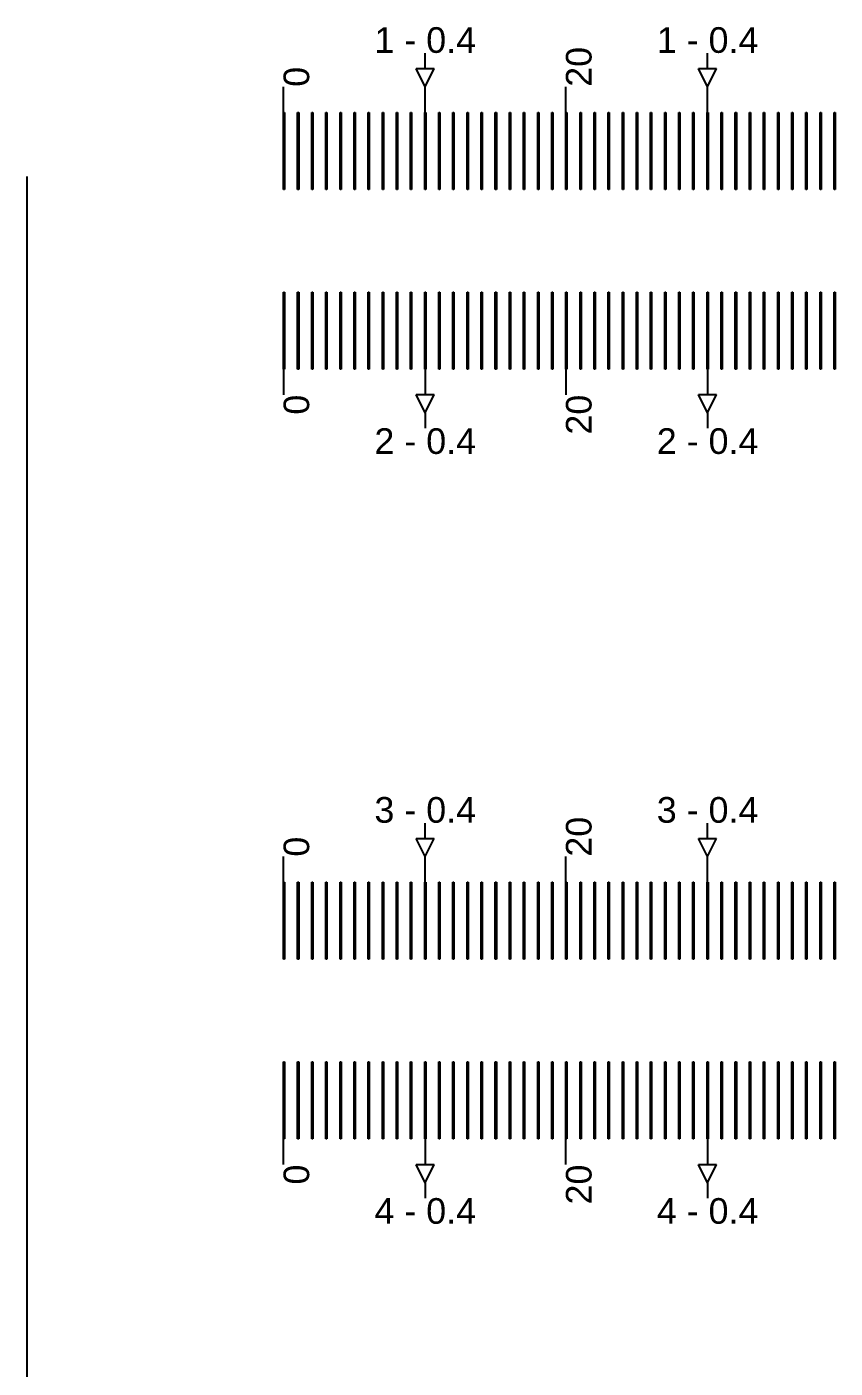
# Model space of a CAD drawing. Extents: x -119394 to 128420, y 74496 to 185496.
# Drawn here: x 38030 to 38345, y 157207 to 157729 of the extents above; entities that cross this region are included whole.
import ezdxf

# ---------------------------------------------------------------- set-up
doc = ezdxf.new("R2010")
doc.units = 13
doc.layers.add('CL - Label-1', color=120, linetype='Continuous')
doc.layers.add('CL - Label-2', color=132, linetype='Continuous')
doc.layers.add('CL - Sub-Micro', color=7, linetype='Continuous', true_color=0x47d1ff)
doc.styles.get("Standard").update_dxf_attribs({"font": 'arial.ttf'})

msp = doc.modelspace()

# ---------------------------------------------------------------- linework, layer by layer
for p, q in [((38185.49, 157712.94), (38185.49, 157718.94)), ((38295.49, 157712.94), (38295.49, 157718.94)), ((38130.29, 157695.86), (38130.29, 157705.86)), ((38185.49, 157695.86), (38185.49, 157705.86)), ((38240.29, 157695.86), (38240.29, 157705.86)), ((38295.49, 157695.86), (38295.49, 157705.86)), ((38030.29, 157670.86), (38030.29, 156720.86)), ((38130.29, 157595.86), (38130.29, 157585.86)), ((38185.49, 157595.86), (38185.49, 157585.86)), ((38240.29, 157595.86), (38240.29, 157585.86)), ((38295.49, 157595.86), (38295.49, 157585.86)), ((38185.49, 157578.79), (38185.49, 157572.79)), ((38295.49, 157578.79), (38295.49, 157572.79)), ((38185.49, 157412.94), (38185.49, 157418.94)), ((38295.49, 157412.94), (38295.49, 157418.94)), ((38130.29, 157395.86), (38130.29, 157405.86)), ((38185.49, 157395.86), (38185.49, 157405.86)), ((38240.29, 157395.86), (38240.29, 157405.86)), ((38295.49, 157395.86), (38295.49, 157405.86)), ((38130.29, 157285.86), (38130.29, 157295.86)), ((38185.49, 157295.86), (38185.49, 157285.86)), ((38240.29, 157285.86), (38240.29, 157295.86)), ((38295.49, 157295.86), (38295.49, 157285.86)), ((38185.49, 157278.79), (38185.49, 157272.79)), ((38295.49, 157278.79), (38295.49, 157272.79))]:
    msp.add_line(p, q)
at = {"layer": 'CL - Label-2'}
for p, q in [((38185.49, 157705.86), (38181.95, 157712.96)), ((38181.95, 157712.96), (38189.02, 157712.96)), ((38185.49, 157705.86), (38189.02, 157712.96)), ((38295.49, 157705.86), (38291.95, 157712.96)), ((38291.95, 157712.96), (38299.02, 157712.96)), ((38295.49, 157705.86), (38299.02, 157712.96)), ((38185.49, 157578.79), (38181.95, 157585.89)), ((38181.95, 157585.89), (38189.02, 157585.89)), ((38185.49, 157578.79), (38189.02, 157585.89)), ((38295.49, 157578.79), (38291.95, 157585.89)), ((38291.95, 157585.89), (38299.02, 157585.89)), ((38295.49, 157578.79), (38299.02, 157585.89)), ((38185.49, 157405.86), (38181.95, 157412.96)), ((38181.95, 157412.96), (38189.02, 157412.96)), ((38185.49, 157405.86), (38189.02, 157412.96)), ((38295.49, 157405.86), (38291.95, 157412.96)), ((38291.95, 157412.96), (38299.02, 157412.96)), ((38295.49, 157405.86), (38299.02, 157412.96)), ((38185.49, 157278.79), (38181.95, 157285.89)), ((38181.95, 157285.89), (38189.02, 157285.89)), ((38185.49, 157278.79), (38189.02, 157285.89)), ((38295.49, 157278.79), (38291.95, 157285.89)), ((38291.95, 157285.89), (38299.02, 157285.89)), ((38295.49, 157278.79), (38299.02, 157285.89))]:
    msp.add_line(p, q, dxfattribs=at)
at = {"layer": 'CL - Sub-Micro'}
for p, q in [((38130.29, 157695.86), (38130.69, 157695.86)), ((38130.29, 157665.86), (38130.29, 157695.86)), ((38130.69, 157695.86), (38130.69, 157665.86)), ((38135.79, 157695.86), (38136.19, 157695.86)), ((38135.79, 157665.86), (38135.79, 157695.86)), ((38136.19, 157695.86), (38136.19, 157665.86)), ((38141.29, 157695.86), (38141.69, 157695.86)), ((38141.29, 157665.86), (38141.29, 157695.86)), ((38141.69, 157695.86), (38141.69, 157665.86)), ((38146.79, 157695.86), (38147.19, 157695.86)), ((38146.79, 157665.86), (38146.79, 157695.86)), ((38147.19, 157695.86), (38147.19, 157665.86)), ((38152.29, 157695.86), (38152.69, 157695.86)), ((38152.29, 157665.86), (38152.29, 157695.86)), ((38152.69, 157695.86), (38152.69, 157665.86)), ((38157.79, 157695.86), (38158.19, 157695.86)), ((38157.79, 157665.86), (38157.79, 157695.86)), ((38158.19, 157695.86), (38158.19, 157665.86)), ((38163.29, 157695.86), (38163.69, 157695.86)), ((38163.29, 157665.86), (38163.29, 157695.86)), ((38163.69, 157695.86), (38163.69, 157665.86)), ((38168.79, 157695.86), (38169.19, 157695.86)), ((38168.79, 157665.86), (38168.79, 157695.86)), ((38169.19, 157695.86), (38169.19, 157665.86)), ((38174.29, 157695.86), (38174.69, 157695.86)), ((38174.29, 157665.86), (38174.29, 157695.86)), ((38174.69, 157695.86), (38174.69, 157665.86)), ((38179.79, 157695.86), (38180.19, 157695.86)), ((38179.79, 157665.86), (38179.79, 157695.86)), ((38180.19, 157695.86), (38180.19, 157665.86)), ((38185.29, 157695.86), (38185.69, 157695.86)), ((38185.29, 157665.86), (38185.29, 157695.86)), ((38185.69, 157695.86), (38185.69, 157665.86)), ((38190.79, 157695.86), (38191.19, 157695.86)), ((38190.79, 157665.86), (38190.79, 157695.86)), ((38191.19, 157695.86), (38191.19, 157665.86)), ((38196.29, 157695.86), (38196.69, 157695.86)), ((38196.29, 157665.86), (38196.29, 157695.86)), ((38196.69, 157695.86), (38196.69, 157665.86)), ((38201.79, 157695.86), (38202.19, 157695.86)), ((38201.79, 157665.86), (38201.79, 157695.86)), ((38202.19, 157695.86), (38202.19, 157665.86)), ((38207.29, 157695.86), (38207.69, 157695.86)), ((38207.29, 157665.86), (38207.29, 157695.86)), ((38207.69, 157695.86), (38207.69, 157665.86)), ((38212.79, 157695.86), (38213.19, 157695.86)), ((38212.79, 157665.86), (38212.79, 157695.86)), ((38213.19, 157695.86), (38213.19, 157665.86)), ((38218.29, 157695.86), (38218.69, 157695.86)), ((38218.29, 157665.86), (38218.29, 157695.86)), ((38218.69, 157695.86), (38218.69, 157665.86)), ((38223.79, 157695.86), (38224.19, 157695.86)), ((38223.79, 157665.86), (38223.79, 157695.86)), ((38224.19, 157695.86), (38224.19, 157665.86)), ((38229.29, 157695.86), (38229.69, 157695.86)), ((38229.29, 157665.86), (38229.29, 157695.86)), ((38229.69, 157695.86), (38229.69, 157665.86)), ((38234.79, 157695.86), (38235.19, 157695.86)), ((38234.79, 157665.86), (38234.79, 157695.86)), ((38235.19, 157695.86), (38235.19, 157665.86)), ((38240.29, 157695.86), (38240.69, 157695.86)), ((38240.29, 157665.86), (38240.29, 157695.86)), ((38240.69, 157695.86), (38240.69, 157665.86)), ((38245.79, 157695.86), (38246.19, 157695.86)), ((38245.79, 157665.86), (38245.79, 157695.86)), ((38246.19, 157695.86), (38246.19, 157665.86)), ((38251.29, 157695.86), (38251.69, 157695.86)), ((38251.29, 157665.86), (38251.29, 157695.86)), ((38251.69, 157695.86), (38251.69, 157665.86)), ((38256.79, 157695.86), (38257.19, 157695.86)), ((38256.79, 157665.86), (38256.79, 157695.86)), ((38257.19, 157695.86), (38257.19, 157665.86)), ((38262.29, 157695.86), (38262.69, 157695.86)), ((38262.29, 157665.86), (38262.29, 157695.86)), ((38262.69, 157695.86), (38262.69, 157665.86)), ((38267.79, 157695.86), (38268.19, 157695.86)), ((38267.79, 157665.86), (38267.79, 157695.86)), ((38268.19, 157695.86), (38268.19, 157665.86)), ((38273.29, 157695.86), (38273.69, 157695.86)), ((38273.29, 157665.86), (38273.29, 157695.86)), ((38273.69, 157695.86), (38273.69, 157665.86)), ((38278.79, 157695.86), (38279.19, 157695.86)), ((38278.79, 157665.86), (38278.79, 157695.86)), ((38279.19, 157695.86), (38279.19, 157665.86)), ((38284.29, 157695.86), (38284.69, 157695.86)), ((38284.29, 157665.86), (38284.29, 157695.86)), ((38284.69, 157695.86), (38284.69, 157665.86)), ((38289.79, 157695.86), (38290.19, 157695.86)), ((38289.79, 157665.86), (38289.79, 157695.86)), ((38290.19, 157695.86), (38290.19, 157665.86)), ((38295.29, 157695.86), (38295.69, 157695.86)), ((38295.29, 157665.86), (38295.29, 157695.86)), ((38295.69, 157695.86), (38295.69, 157665.86)), ((38300.79, 157695.86), (38301.19, 157695.86)), ((38300.79, 157665.86), (38300.79, 157695.86)), ((38301.19, 157695.86), (38301.19, 157665.86)), ((38306.29, 157695.86), (38306.69, 157695.86)), ((38306.29, 157665.86), (38306.29, 157695.86)), ((38306.69, 157695.86), (38306.69, 157665.86)), ((38311.79, 157695.86), (38312.19, 157695.86)), ((38311.79, 157665.86), (38311.79, 157695.86)), ((38312.19, 157695.86), (38312.19, 157665.86)), ((38317.29, 157695.86), (38317.69, 157695.86)), ((38317.29, 157665.86), (38317.29, 157695.86)), ((38317.69, 157695.86), (38317.69, 157665.86)), ((38322.79, 157695.86), (38323.19, 157695.86)), ((38322.79, 157665.86), (38322.79, 157695.86)), ((38323.19, 157695.86), (38323.19, 157665.86)), ((38328.29, 157695.86), (38328.69, 157695.86)), ((38328.29, 157665.86), (38328.29, 157695.86)), ((38328.69, 157695.86), (38328.69, 157665.86)), ((38333.79, 157695.86), (38334.19, 157695.86)), ((38333.79, 157665.86), (38333.79, 157695.86)), ((38334.19, 157695.86), (38334.19, 157665.86)), ((38339.29, 157695.86), (38339.69, 157695.86)), ((38339.29, 157665.86), (38339.29, 157695.86)), ((38339.69, 157695.86), (38339.69, 157665.86)), ((38344.79, 157695.86), (38345.19, 157695.86)), ((38344.79, 157665.86), (38344.79, 157695.86)), ((38345.19, 157695.86), (38345.19, 157665.86)), ((38130.69, 157665.86), (38130.29, 157665.86)), ((38136.19, 157665.86), (38135.79, 157665.86)), ((38141.69, 157665.86), (38141.29, 157665.86)), ((38147.19, 157665.86), (38146.79, 157665.86)), ((38152.69, 157665.86), (38152.29, 157665.86)), ((38158.19, 157665.86), (38157.79, 157665.86)), ((38163.69, 157665.86), (38163.29, 157665.86)), ((38169.19, 157665.86), (38168.79, 157665.86)), ((38174.69, 157665.86), (38174.29, 157665.86)), ((38180.19, 157665.86), (38179.79, 157665.86)), ((38185.69, 157665.86), (38185.29, 157665.86)), ((38191.19, 157665.86), (38190.79, 157665.86)), ((38196.69, 157665.86), (38196.29, 157665.86)), ((38202.19, 157665.86), (38201.79, 157665.86)), ((38207.69, 157665.86), (38207.29, 157665.86)), ((38213.19, 157665.86), (38212.79, 157665.86)), ((38218.69, 157665.86), (38218.29, 157665.86)), ((38224.19, 157665.86), (38223.79, 157665.86)), ((38229.69, 157665.86), (38229.29, 157665.86)), ((38235.19, 157665.86), (38234.79, 157665.86)), ((38240.69, 157665.86), (38240.29, 157665.86)), ((38246.19, 157665.86), (38245.79, 157665.86)), ((38251.69, 157665.86), (38251.29, 157665.86)), ((38257.19, 157665.86), (38256.79, 157665.86)), ((38262.69, 157665.86), (38262.29, 157665.86)), ((38268.19, 157665.86), (38267.79, 157665.86)), ((38273.69, 157665.86), (38273.29, 157665.86)), ((38279.19, 157665.86), (38278.79, 157665.86)), ((38284.69, 157665.86), (38284.29, 157665.86)), ((38290.19, 157665.86), (38289.79, 157665.86)), ((38295.69, 157665.86), (38295.29, 157665.86)), ((38301.19, 157665.86), (38300.79, 157665.86)), ((38306.69, 157665.86), (38306.29, 157665.86)), ((38312.19, 157665.86), (38311.79, 157665.86)), ((38317.69, 157665.86), (38317.29, 157665.86)), ((38323.19, 157665.86), (38322.79, 157665.86)), ((38328.69, 157665.86), (38328.29, 157665.86)), ((38334.19, 157665.86), (38333.79, 157665.86)), ((38339.69, 157665.86), (38339.29, 157665.86)), ((38345.19, 157665.86), (38344.79, 157665.86)), ((38130.29, 157625.86), (38130.69, 157625.86)), ((38130.29, 157595.86), (38130.29, 157625.86)), ((38130.69, 157625.86), (38130.69, 157595.86)), ((38135.79, 157625.86), (38136.19, 157625.86)), ((38135.79, 157595.86), (38135.79, 157625.86)), ((38136.19, 157625.86), (38136.19, 157595.86)), ((38141.29, 157625.86), (38141.69, 157625.86)), ((38141.29, 157595.86), (38141.29, 157625.86)), ((38141.69, 157625.86), (38141.69, 157595.86)), ((38146.79, 157625.86), (38147.19, 157625.86)), ((38146.79, 157595.86), (38146.79, 157625.86)), ((38147.19, 157625.86), (38147.19, 157595.86)), ((38152.29, 157625.86), (38152.69, 157625.86)), ((38152.29, 157595.86), (38152.29, 157625.86)), ((38152.69, 157625.86), (38152.69, 157595.86)), ((38157.79, 157625.86), (38158.19, 157625.86)), ((38157.79, 157595.86), (38157.79, 157625.86)), ((38158.19, 157625.86), (38158.19, 157595.86)), ((38163.29, 157625.86), (38163.69, 157625.86)), ((38163.29, 157595.86), (38163.29, 157625.86)), ((38163.69, 157625.86), (38163.69, 157595.86)), ((38168.79, 157625.86), (38169.19, 157625.86)), ((38168.79, 157595.86), (38168.79, 157625.86)), ((38169.19, 157625.86), (38169.19, 157595.86)), ((38174.29, 157625.86), (38174.69, 157625.86)), ((38174.29, 157595.86), (38174.29, 157625.86)), ((38174.69, 157625.86), (38174.69, 157595.86)), ((38179.79, 157625.86), (38180.19, 157625.86)), ((38179.79, 157595.86), (38179.79, 157625.86)), ((38180.19, 157625.86), (38180.19, 157595.86)), ((38185.29, 157625.86), (38185.69, 157625.86)), ((38185.29, 157595.86), (38185.29, 157625.86)), ((38185.69, 157625.86), (38185.69, 157595.86)), ((38190.79, 157625.86), (38191.19, 157625.86)), ((38190.79, 157595.86), (38190.79, 157625.86)), ((38191.19, 157625.86), (38191.19, 157595.86)), ((38196.29, 157625.86), (38196.69, 157625.86)), ((38196.29, 157595.86), (38196.29, 157625.86)), ((38196.69, 157625.86), (38196.69, 157595.86)), ((38201.79, 157625.86), (38202.19, 157625.86)), ((38201.79, 157595.86), (38201.79, 157625.86)), ((38202.19, 157625.86), (38202.19, 157595.86)), ((38207.29, 157625.86), (38207.69, 157625.86)), ((38207.29, 157595.86), (38207.29, 157625.86)), ((38207.69, 157625.86), (38207.69, 157595.86)), ((38212.79, 157625.86), (38213.19, 157625.86)), ((38212.79, 157595.86), (38212.79, 157625.86)), ((38213.19, 157625.86), (38213.19, 157595.86)), ((38218.29, 157625.86), (38218.69, 157625.86)), ((38218.29, 157595.86), (38218.29, 157625.86)), ((38218.69, 157625.86), (38218.69, 157595.86)), ((38223.79, 157625.86), (38224.19, 157625.86)), ((38223.79, 157595.86), (38223.79, 157625.86)), ((38224.19, 157625.86), (38224.19, 157595.86)), ((38229.29, 157625.86), (38229.69, 157625.86)), ((38229.29, 157595.86), (38229.29, 157625.86)), ((38229.69, 157625.86), (38229.69, 157595.86)), ((38234.79, 157625.86), (38235.19, 157625.86)), ((38234.79, 157595.86), (38234.79, 157625.86)), ((38235.19, 157625.86), (38235.19, 157595.86)), ((38240.29, 157625.86), (38240.69, 157625.86)), ((38240.29, 157595.86), (38240.29, 157625.86)), ((38240.69, 157625.86), (38240.69, 157595.86)), ((38245.79, 157625.86), (38246.19, 157625.86)), ((38245.79, 157595.86), (38245.79, 157625.86)), ((38246.19, 157625.86), (38246.19, 157595.86)), ((38251.29, 157625.86), (38251.69, 157625.86)), ((38251.29, 157595.86), (38251.29, 157625.86)), ((38251.69, 157625.86), (38251.69, 157595.86)), ((38256.79, 157625.86), (38257.19, 157625.86)), ((38256.79, 157595.86), (38256.79, 157625.86)), ((38257.19, 157625.86), (38257.19, 157595.86)), ((38262.29, 157625.86), (38262.69, 157625.86)), ((38262.29, 157595.86), (38262.29, 157625.86)), ((38262.69, 157625.86), (38262.69, 157595.86)), ((38267.79, 157625.86), (38268.19, 157625.86)), ((38267.79, 157595.86), (38267.79, 157625.86)), ((38268.19, 157625.86), (38268.19, 157595.86)), ((38273.29, 157625.86), (38273.69, 157625.86)), ((38273.29, 157595.86), (38273.29, 157625.86)), ((38273.69, 157625.86), (38273.69, 157595.86)), ((38278.79, 157625.86), (38279.19, 157625.86)), ((38278.79, 157595.86), (38278.79, 157625.86)), ((38279.19, 157625.86), (38279.19, 157595.86)), ((38284.29, 157625.86), (38284.69, 157625.86)), ((38284.29, 157595.86), (38284.29, 157625.86)), ((38284.69, 157625.86), (38284.69, 157595.86)), ((38289.79, 157625.86), (38290.19, 157625.86)), ((38289.79, 157595.86), (38289.79, 157625.86)), ((38290.19, 157625.86), (38290.19, 157595.86)), ((38295.29, 157625.86), (38295.69, 157625.86)), ((38295.29, 157595.86), (38295.29, 157625.86)), ((38295.69, 157625.86), (38295.69, 157595.86)), ((38300.79, 157625.86), (38301.19, 157625.86)), ((38300.79, 157595.86), (38300.79, 157625.86)), ((38301.19, 157625.86), (38301.19, 157595.86)), ((38306.29, 157625.86), (38306.69, 157625.86)), ((38306.29, 157595.86), (38306.29, 157625.86)), ((38306.69, 157625.86), (38306.69, 157595.86)), ((38311.79, 157625.86), (38312.19, 157625.86)), ((38311.79, 157595.86), (38311.79, 157625.86)), ((38312.19, 157625.86), (38312.19, 157595.86)), ((38317.29, 157625.86), (38317.69, 157625.86)), ((38317.29, 157595.86), (38317.29, 157625.86)), ((38317.69, 157625.86), (38317.69, 157595.86)), ((38322.79, 157625.86), (38323.19, 157625.86)), ((38322.79, 157595.86), (38322.79, 157625.86)), ((38323.19, 157625.86), (38323.19, 157595.86)), ((38328.29, 157625.86), (38328.69, 157625.86)), ((38328.29, 157595.86), (38328.29, 157625.86)), ((38328.69, 157625.86), (38328.69, 157595.86)), ((38333.79, 157625.86), (38334.19, 157625.86)), ((38333.79, 157595.86), (38333.79, 157625.86)), ((38334.19, 157625.86), (38334.19, 157595.86)), ((38339.29, 157625.86), (38339.69, 157625.86)), ((38339.29, 157595.86), (38339.29, 157625.86)), ((38339.69, 157625.86), (38339.69, 157595.86)), ((38344.79, 157625.86), (38345.19, 157625.86)), ((38344.79, 157595.86), (38344.79, 157625.86)), ((38345.19, 157625.86), (38345.19, 157595.86)), ((38130.69, 157595.86), (38130.29, 157595.86)), ((38136.19, 157595.86), (38135.79, 157595.86)), ((38141.69, 157595.86), (38141.29, 157595.86)), ((38147.19, 157595.86), (38146.79, 157595.86)), ((38152.69, 157595.86), (38152.29, 157595.86)), ((38158.19, 157595.86), (38157.79, 157595.86)), ((38163.69, 157595.86), (38163.29, 157595.86)), ((38169.19, 157595.86), (38168.79, 157595.86)), ((38174.69, 157595.86), (38174.29, 157595.86)), ((38180.19, 157595.86), (38179.79, 157595.86)), ((38185.69, 157595.86), (38185.29, 157595.86)), ((38191.19, 157595.86), (38190.79, 157595.86)), ((38196.69, 157595.86), (38196.29, 157595.86)), ((38202.19, 157595.86), (38201.79, 157595.86)), ((38207.69, 157595.86), (38207.29, 157595.86)), ((38213.19, 157595.86), (38212.79, 157595.86)), ((38218.69, 157595.86), (38218.29, 157595.86)), ((38224.19, 157595.86), (38223.79, 157595.86)), ((38229.69, 157595.86), (38229.29, 157595.86)), ((38235.19, 157595.86), (38234.79, 157595.86)), ((38240.69, 157595.86), (38240.29, 157595.86)), ((38246.19, 157595.86), (38245.79, 157595.86)), ((38251.69, 157595.86), (38251.29, 157595.86)), ((38257.19, 157595.86), (38256.79, 157595.86)), ((38262.69, 157595.86), (38262.29, 157595.86)), ((38268.19, 157595.86), (38267.79, 157595.86)), ((38273.69, 157595.86), (38273.29, 157595.86)), ((38279.19, 157595.86), (38278.79, 157595.86)), ((38284.69, 157595.86), (38284.29, 157595.86)), ((38290.19, 157595.86), (38289.79, 157595.86)), ((38295.69, 157595.86), (38295.29, 157595.86)), ((38301.19, 157595.86), (38300.79, 157595.86)), ((38306.69, 157595.86), (38306.29, 157595.86)), ((38312.19, 157595.86), (38311.79, 157595.86)), ((38317.69, 157595.86), (38317.29, 157595.86)), ((38323.19, 157595.86), (38322.79, 157595.86)), ((38328.69, 157595.86), (38328.29, 157595.86)), ((38334.19, 157595.86), (38333.79, 157595.86)), ((38339.69, 157595.86), (38339.29, 157595.86)), ((38345.19, 157595.86), (38344.79, 157595.86)), ((38130.29, 157395.86), (38130.69, 157395.86)), ((38130.29, 157365.86), (38130.29, 157395.86)), ((38130.69, 157395.86), (38130.69, 157365.86)), ((38135.79, 157395.86), (38136.19, 157395.86)), ((38135.79, 157365.86), (38135.79, 157395.86)), ((38136.19, 157395.86), (38136.19, 157365.86)), ((38141.29, 157395.86), (38141.69, 157395.86)), ((38141.29, 157365.86), (38141.29, 157395.86)), ((38141.69, 157395.86), (38141.69, 157365.86)), ((38146.79, 157395.86), (38147.19, 157395.86)), ((38146.79, 157365.86), (38146.79, 157395.86)), ((38147.19, 157395.86), (38147.19, 157365.86)), ((38152.29, 157395.86), (38152.69, 157395.86)), ((38152.29, 157365.86), (38152.29, 157395.86)), ((38152.69, 157395.86), (38152.69, 157365.86)), ((38157.79, 157395.86), (38158.19, 157395.86)), ((38157.79, 157365.86), (38157.79, 157395.86)), ((38158.19, 157395.86), (38158.19, 157365.86)), ((38163.29, 157395.86), (38163.69, 157395.86)), ((38163.29, 157365.86), (38163.29, 157395.86)), ((38163.69, 157395.86), (38163.69, 157365.86)), ((38168.79, 157395.86), (38169.19, 157395.86)), ((38168.79, 157365.86), (38168.79, 157395.86)), ((38169.19, 157395.86), (38169.19, 157365.86)), ((38174.29, 157395.86), (38174.69, 157395.86)), ((38174.29, 157365.86), (38174.29, 157395.86)), ((38174.69, 157395.86), (38174.69, 157365.86)), ((38179.79, 157395.86), (38180.19, 157395.86)), ((38179.79, 157365.86), (38179.79, 157395.86)), ((38180.19, 157395.86), (38180.19, 157365.86)), ((38185.29, 157395.86), (38185.69, 157395.86)), ((38185.29, 157365.86), (38185.29, 157395.86)), ((38185.69, 157395.86), (38185.69, 157365.86)), ((38190.79, 157395.86), (38191.19, 157395.86)), ((38190.79, 157365.86), (38190.79, 157395.86)), ((38191.19, 157395.86), (38191.19, 157365.86)), ((38196.29, 157395.86), (38196.69, 157395.86)), ((38196.29, 157365.86), (38196.29, 157395.86)), ((38196.69, 157395.86), (38196.69, 157365.86)), ((38201.79, 157395.86), (38202.19, 157395.86)), ((38201.79, 157365.86), (38201.79, 157395.86)), ((38202.19, 157395.86), (38202.19, 157365.86)), ((38207.29, 157395.86), (38207.69, 157395.86)), ((38207.29, 157365.86), (38207.29, 157395.86)), ((38207.69, 157395.86), (38207.69, 157365.86)), ((38212.79, 157395.86), (38213.19, 157395.86)), ((38212.79, 157365.86), (38212.79, 157395.86)), ((38213.19, 157395.86), (38213.19, 157365.86)), ((38218.29, 157395.86), (38218.69, 157395.86)), ((38218.29, 157365.86), (38218.29, 157395.86)), ((38218.69, 157395.86), (38218.69, 157365.86)), ((38223.79, 157395.86), (38224.19, 157395.86)), ((38223.79, 157365.86), (38223.79, 157395.86)), ((38224.19, 157395.86), (38224.19, 157365.86)), ((38229.29, 157395.86), (38229.69, 157395.86)), ((38229.29, 157365.86), (38229.29, 157395.86)), ((38229.69, 157395.86), (38229.69, 157365.86)), ((38234.79, 157395.86), (38235.19, 157395.86)), ((38234.79, 157365.86), (38234.79, 157395.86)), ((38235.19, 157395.86), (38235.19, 157365.86)), ((38240.29, 157395.86), (38240.69, 157395.86)), ((38240.29, 157365.86), (38240.29, 157395.86)), ((38240.69, 157395.86), (38240.69, 157365.86)), ((38245.79, 157395.86), (38246.19, 157395.86)), ((38245.79, 157365.86), (38245.79, 157395.86)), ((38246.19, 157395.86), (38246.19, 157365.86)), ((38251.29, 157395.86), (38251.69, 157395.86)), ((38251.29, 157365.86), (38251.29, 157395.86)), ((38251.69, 157395.86), (38251.69, 157365.86)), ((38256.79, 157395.86), (38257.19, 157395.86)), ((38256.79, 157365.86), (38256.79, 157395.86)), ((38257.19, 157395.86), (38257.19, 157365.86)), ((38262.29, 157395.86), (38262.69, 157395.86)), ((38262.29, 157365.86), (38262.29, 157395.86)), ((38262.69, 157395.86), (38262.69, 157365.86)), ((38267.79, 157395.86), (38268.19, 157395.86)), ((38267.79, 157365.86), (38267.79, 157395.86)), ((38268.19, 157395.86), (38268.19, 157365.86)), ((38273.29, 157395.86), (38273.69, 157395.86)), ((38273.29, 157365.86), (38273.29, 157395.86)), ((38273.69, 157395.86), (38273.69, 157365.86)), ((38278.79, 157395.86), (38279.19, 157395.86)), ((38278.79, 157365.86), (38278.79, 157395.86)), ((38279.19, 157395.86), (38279.19, 157365.86)), ((38284.29, 157395.86), (38284.69, 157395.86)), ((38284.29, 157365.86), (38284.29, 157395.86)), ((38284.69, 157395.86), (38284.69, 157365.86)), ((38289.79, 157395.86), (38290.19, 157395.86)), ((38289.79, 157365.86), (38289.79, 157395.86)), ((38290.19, 157395.86), (38290.19, 157365.86)), ((38295.29, 157395.86), (38295.69, 157395.86)), ((38295.29, 157365.86), (38295.29, 157395.86)), ((38295.69, 157395.86), (38295.69, 157365.86)), ((38300.79, 157395.86), (38301.19, 157395.86)), ((38300.79, 157365.86), (38300.79, 157395.86)), ((38301.19, 157395.86), (38301.19, 157365.86)), ((38306.29, 157395.86), (38306.69, 157395.86)), ((38306.29, 157365.86), (38306.29, 157395.86)), ((38306.69, 157395.86), (38306.69, 157365.86)), ((38311.79, 157395.86), (38312.19, 157395.86)), ((38311.79, 157365.86), (38311.79, 157395.86)), ((38312.19, 157395.86), (38312.19, 157365.86)), ((38317.29, 157395.86), (38317.69, 157395.86)), ((38317.29, 157365.86), (38317.29, 157395.86)), ((38317.69, 157395.86), (38317.69, 157365.86)), ((38322.79, 157395.86), (38323.19, 157395.86)), ((38322.79, 157365.86), (38322.79, 157395.86)), ((38323.19, 157395.86), (38323.19, 157365.86)), ((38328.29, 157395.86), (38328.69, 157395.86)), ((38328.29, 157365.86), (38328.29, 157395.86)), ((38328.69, 157395.86), (38328.69, 157365.86)), ((38333.79, 157395.86), (38334.19, 157395.86)), ((38333.79, 157365.86), (38333.79, 157395.86)), ((38334.19, 157395.86), (38334.19, 157365.86)), ((38339.29, 157395.86), (38339.69, 157395.86)), ((38339.29, 157365.86), (38339.29, 157395.86)), ((38339.69, 157395.86), (38339.69, 157365.86)), ((38344.79, 157395.86), (38345.19, 157395.86)), ((38344.79, 157365.86), (38344.79, 157395.86)), ((38345.19, 157395.86), (38345.19, 157365.86)), ((38130.69, 157365.86), (38130.29, 157365.86)), ((38136.19, 157365.86), (38135.79, 157365.86)), ((38141.69, 157365.86), (38141.29, 157365.86)), ((38147.19, 157365.86), (38146.79, 157365.86)), ((38152.69, 157365.86), (38152.29, 157365.86)), ((38158.19, 157365.86), (38157.79, 157365.86)), ((38163.69, 157365.86), (38163.29, 157365.86)), ((38169.19, 157365.86), (38168.79, 157365.86)), ((38174.69, 157365.86), (38174.29, 157365.86)), ((38180.19, 157365.86), (38179.79, 157365.86)), ((38185.69, 157365.86), (38185.29, 157365.86)), ((38191.19, 157365.86), (38190.79, 157365.86)), ((38196.69, 157365.86), (38196.29, 157365.86)), ((38202.19, 157365.86), (38201.79, 157365.86)), ((38207.69, 157365.86), (38207.29, 157365.86)), ((38213.19, 157365.86), (38212.79, 157365.86)), ((38218.69, 157365.86), (38218.29, 157365.86)), ((38224.19, 157365.86), (38223.79, 157365.86)), ((38229.69, 157365.86), (38229.29, 157365.86)), ((38235.19, 157365.86), (38234.79, 157365.86)), ((38240.69, 157365.86), (38240.29, 157365.86)), ((38246.19, 157365.86), (38245.79, 157365.86)), ((38251.69, 157365.86), (38251.29, 157365.86)), ((38257.19, 157365.86), (38256.79, 157365.86)), ((38262.69, 157365.86), (38262.29, 157365.86)), ((38268.19, 157365.86), (38267.79, 157365.86)), ((38273.69, 157365.86), (38273.29, 157365.86)), ((38279.19, 157365.86), (38278.79, 157365.86)), ((38284.69, 157365.86), (38284.29, 157365.86)), ((38290.19, 157365.86), (38289.79, 157365.86)), ((38295.69, 157365.86), (38295.29, 157365.86)), ((38301.19, 157365.86), (38300.79, 157365.86)), ((38306.69, 157365.86), (38306.29, 157365.86)), ((38312.19, 157365.86), (38311.79, 157365.86)), ((38317.69, 157365.86), (38317.29, 157365.86)), ((38323.19, 157365.86), (38322.79, 157365.86)), ((38328.69, 157365.86), (38328.29, 157365.86)), ((38334.19, 157365.86), (38333.79, 157365.86)), ((38339.69, 157365.86), (38339.29, 157365.86)), ((38345.19, 157365.86), (38344.79, 157365.86)), ((38130.29, 157325.86), (38130.69, 157325.86)), ((38130.29, 157295.86), (38130.29, 157325.86)), ((38130.69, 157325.86), (38130.69, 157295.86)), ((38135.79, 157325.86), (38136.19, 157325.86)), ((38135.79, 157295.86), (38135.79, 157325.86)), ((38136.19, 157325.86), (38136.19, 157295.86)), ((38141.29, 157325.86), (38141.69, 157325.86)), ((38141.29, 157295.86), (38141.29, 157325.86)), ((38141.69, 157325.86), (38141.69, 157295.86)), ((38146.79, 157325.86), (38147.19, 157325.86)), ((38146.79, 157295.86), (38146.79, 157325.86)), ((38147.19, 157325.86), (38147.19, 157295.86)), ((38152.29, 157325.86), (38152.69, 157325.86)), ((38152.29, 157295.86), (38152.29, 157325.86)), ((38152.69, 157325.86), (38152.69, 157295.86)), ((38157.79, 157325.86), (38158.19, 157325.86)), ((38157.79, 157295.86), (38157.79, 157325.86)), ((38158.19, 157325.86), (38158.19, 157295.86)), ((38163.29, 157325.86), (38163.69, 157325.86)), ((38163.29, 157295.86), (38163.29, 157325.86)), ((38163.69, 157325.86), (38163.69, 157295.86)), ((38168.79, 157325.86), (38169.19, 157325.86)), ((38168.79, 157295.86), (38168.79, 157325.86)), ((38169.19, 157325.86), (38169.19, 157295.86)), ((38174.29, 157325.86), (38174.69, 157325.86)), ((38174.29, 157295.86), (38174.29, 157325.86)), ((38174.69, 157325.86), (38174.69, 157295.86)), ((38179.79, 157325.86), (38180.19, 157325.86)), ((38179.79, 157295.86), (38179.79, 157325.86)), ((38180.19, 157325.86), (38180.19, 157295.86)), ((38185.29, 157325.86), (38185.69, 157325.86)), ((38185.29, 157295.86), (38185.29, 157325.86)), ((38185.69, 157325.86), (38185.69, 157295.86)), ((38190.79, 157325.86), (38191.19, 157325.86)), ((38190.79, 157295.86), (38190.79, 157325.86)), ((38191.19, 157325.86), (38191.19, 157295.86)), ((38196.29, 157325.86), (38196.69, 157325.86)), ((38196.29, 157295.86), (38196.29, 157325.86)), ((38196.69, 157325.86), (38196.69, 157295.86)), ((38201.79, 157325.86), (38202.19, 157325.86)), ((38201.79, 157295.86), (38201.79, 157325.86)), ((38202.19, 157325.86), (38202.19, 157295.86)), ((38207.29, 157325.86), (38207.69, 157325.86)), ((38207.29, 157295.86), (38207.29, 157325.86)), ((38207.69, 157325.86), (38207.69, 157295.86)), ((38212.79, 157325.86), (38213.19, 157325.86)), ((38212.79, 157295.86), (38212.79, 157325.86)), ((38213.19, 157325.86), (38213.19, 157295.86)), ((38218.29, 157325.86), (38218.69, 157325.86)), ((38218.29, 157295.86), (38218.29, 157325.86)), ((38218.69, 157325.86), (38218.69, 157295.86)), ((38223.79, 157325.86), (38224.19, 157325.86)), ((38223.79, 157295.86), (38223.79, 157325.86)), ((38224.19, 157325.86), (38224.19, 157295.86)), ((38229.29, 157325.86), (38229.69, 157325.86)), ((38229.29, 157295.86), (38229.29, 157325.86)), ((38229.69, 157325.86), (38229.69, 157295.86)), ((38234.79, 157325.86), (38235.19, 157325.86)), ((38234.79, 157295.86), (38234.79, 157325.86)), ((38235.19, 157325.86), (38235.19, 157295.86)), ((38240.29, 157325.86), (38240.69, 157325.86)), ((38240.29, 157295.86), (38240.29, 157325.86)), ((38240.69, 157325.86), (38240.69, 157295.86)), ((38245.79, 157325.86), (38246.19, 157325.86)), ((38245.79, 157295.86), (38245.79, 157325.86)), ((38246.19, 157325.86), (38246.19, 157295.86)), ((38251.29, 157325.86), (38251.69, 157325.86)), ((38251.29, 157295.86), (38251.29, 157325.86)), ((38251.69, 157325.86), (38251.69, 157295.86)), ((38256.79, 157325.86), (38257.19, 157325.86)), ((38256.79, 157295.86), (38256.79, 157325.86)), ((38257.19, 157325.86), (38257.19, 157295.86)), ((38262.29, 157325.86), (38262.69, 157325.86)), ((38262.29, 157295.86), (38262.29, 157325.86)), ((38262.69, 157325.86), (38262.69, 157295.86)), ((38267.79, 157325.86), (38268.19, 157325.86)), ((38267.79, 157295.86), (38267.79, 157325.86)), ((38268.19, 157325.86), (38268.19, 157295.86)), ((38273.29, 157325.86), (38273.69, 157325.86)), ((38273.29, 157295.86), (38273.29, 157325.86)), ((38273.69, 157325.86), (38273.69, 157295.86)), ((38278.79, 157325.86), (38279.19, 157325.86)), ((38278.79, 157295.86), (38278.79, 157325.86)), ((38279.19, 157325.86), (38279.19, 157295.86)), ((38284.29, 157325.86), (38284.69, 157325.86)), ((38284.29, 157295.86), (38284.29, 157325.86)), ((38284.69, 157325.86), (38284.69, 157295.86)), ((38289.79, 157325.86), (38290.19, 157325.86)), ((38289.79, 157295.86), (38289.79, 157325.86)), ((38290.19, 157325.86), (38290.19, 157295.86)), ((38295.29, 157325.86), (38295.69, 157325.86)), ((38295.29, 157295.86), (38295.29, 157325.86)), ((38295.69, 157325.86), (38295.69, 157295.86)), ((38300.79, 157325.86), (38301.19, 157325.86)), ((38300.79, 157295.86), (38300.79, 157325.86)), ((38301.19, 157325.86), (38301.19, 157295.86)), ((38306.29, 157325.86), (38306.69, 157325.86)), ((38306.29, 157295.86), (38306.29, 157325.86)), ((38306.69, 157325.86), (38306.69, 157295.86)), ((38311.79, 157325.86), (38312.19, 157325.86)), ((38311.79, 157295.86), (38311.79, 157325.86)), ((38312.19, 157325.86), (38312.19, 157295.86)), ((38317.29, 157325.86), (38317.69, 157325.86)), ((38317.29, 157295.86), (38317.29, 157325.86)), ((38317.69, 157325.86), (38317.69, 157295.86)), ((38322.79, 157325.86), (38323.19, 157325.86)), ((38322.79, 157295.86), (38322.79, 157325.86)), ((38323.19, 157325.86), (38323.19, 157295.86)), ((38328.29, 157325.86), (38328.69, 157325.86)), ((38328.29, 157295.86), (38328.29, 157325.86)), ((38328.69, 157325.86), (38328.69, 157295.86)), ((38333.79, 157325.86), (38334.19, 157325.86)), ((38333.79, 157295.86), (38333.79, 157325.86)), ((38334.19, 157325.86), (38334.19, 157295.86)), ((38339.29, 157325.86), (38339.69, 157325.86)), ((38339.29, 157295.86), (38339.29, 157325.86)), ((38339.69, 157325.86), (38339.69, 157295.86)), ((38344.79, 157325.86), (38345.19, 157325.86)), ((38344.79, 157295.86), (38344.79, 157325.86)), ((38345.19, 157325.86), (38345.19, 157295.86)), ((38130.69, 157295.86), (38130.29, 157295.86)), ((38136.19, 157295.86), (38135.79, 157295.86)), ((38141.69, 157295.86), (38141.29, 157295.86)), ((38147.19, 157295.86), (38146.79, 157295.86)), ((38152.69, 157295.86), (38152.29, 157295.86)), ((38158.19, 157295.86), (38157.79, 157295.86)), ((38163.69, 157295.86), (38163.29, 157295.86)), ((38169.19, 157295.86), (38168.79, 157295.86)), ((38174.69, 157295.86), (38174.29, 157295.86)), ((38180.19, 157295.86), (38179.79, 157295.86)), ((38185.69, 157295.86), (38185.29, 157295.86)), ((38191.19, 157295.86), (38190.79, 157295.86)), ((38196.69, 157295.86), (38196.29, 157295.86)), ((38202.19, 157295.86), (38201.79, 157295.86)), ((38207.69, 157295.86), (38207.29, 157295.86)), ((38213.19, 157295.86), (38212.79, 157295.86)), ((38218.69, 157295.86), (38218.29, 157295.86)), ((38224.19, 157295.86), (38223.79, 157295.86)), ((38229.69, 157295.86), (38229.29, 157295.86)), ((38235.19, 157295.86), (38234.79, 157295.86)), ((38240.69, 157295.86), (38240.29, 157295.86)), ((38246.19, 157295.86), (38245.79, 157295.86)), ((38251.69, 157295.86), (38251.29, 157295.86)), ((38257.19, 157295.86), (38256.79, 157295.86)), ((38262.69, 157295.86), (38262.29, 157295.86)), ((38268.19, 157295.86), (38267.79, 157295.86)), ((38273.69, 157295.86), (38273.29, 157295.86)), ((38279.19, 157295.86), (38278.79, 157295.86)), ((38284.69, 157295.86), (38284.29, 157295.86)), ((38290.19, 157295.86), (38289.79, 157295.86)), ((38295.69, 157295.86), (38295.29, 157295.86)), ((38301.19, 157295.86), (38300.79, 157295.86)), ((38306.69, 157295.86), (38306.29, 157295.86)), ((38312.19, 157295.86), (38311.79, 157295.86)), ((38317.69, 157295.86), (38317.29, 157295.86)), ((38323.19, 157295.86), (38322.79, 157295.86)), ((38328.69, 157295.86), (38328.29, 157295.86)), ((38334.19, 157295.86), (38333.79, 157295.86)), ((38339.69, 157295.86), (38339.29, 157295.86)), ((38345.19, 157295.86), (38344.79, 157295.86))]:
    msp.add_line(p, q, dxfattribs=at)

# ---------------------------------------------------------------- texts
at = {"layer": 'CL - Label-1', "char_height": 10, "rotation": 90}
for s, insert, attachment_point in [('20', (38240.29, 157705.86), 1), ('0', (38130.29, 157705.86), 1), ('0', (38130.29, 157585.86), 3), ('20', (38240.29, 157585.86), 3), ('20', (38240.29, 157405.86), 1), ('0', (38130.29, 157405.86), 1), ('0', (38130.29, 157285.86), 3), ('20', (38240.29, 157285.86), 3)]:
    msp.add_mtext_dynamic_manual_height_columns(s, width=21.565, gutter_width=12.5, heights=[8.55], dxfattribs=dict(at, insert=insert, attachment_point=attachment_point))
at = {"layer": 'CL - Label-2', "char_height": 10}
for s, insert, attachment_point in [('1 - 0.4', (38185.49, 157718.94), 8), ('1 - 0.4', (38295.49, 157718.94), 8), ('2 - 0.4', (38185.49, 157572.79), 2), ('2 - 0.4', (38295.49, 157572.79), 2), ('3 - 0.4', (38185.49, 157418.94), 8), ('3 - 0.4', (38295.49, 157418.94), 8), ('4 - 0.4', (38185.49, 157272.79), 2), ('4 - 0.4', (38295.49, 157272.79), 2)]:
    msp.add_mtext_dynamic_manual_height_columns(s, width=52.3045, gutter_width=12.5, heights=[18.11], dxfattribs=dict(at, insert=insert, attachment_point=attachment_point))

doc.saveas('drawing.dxf')
